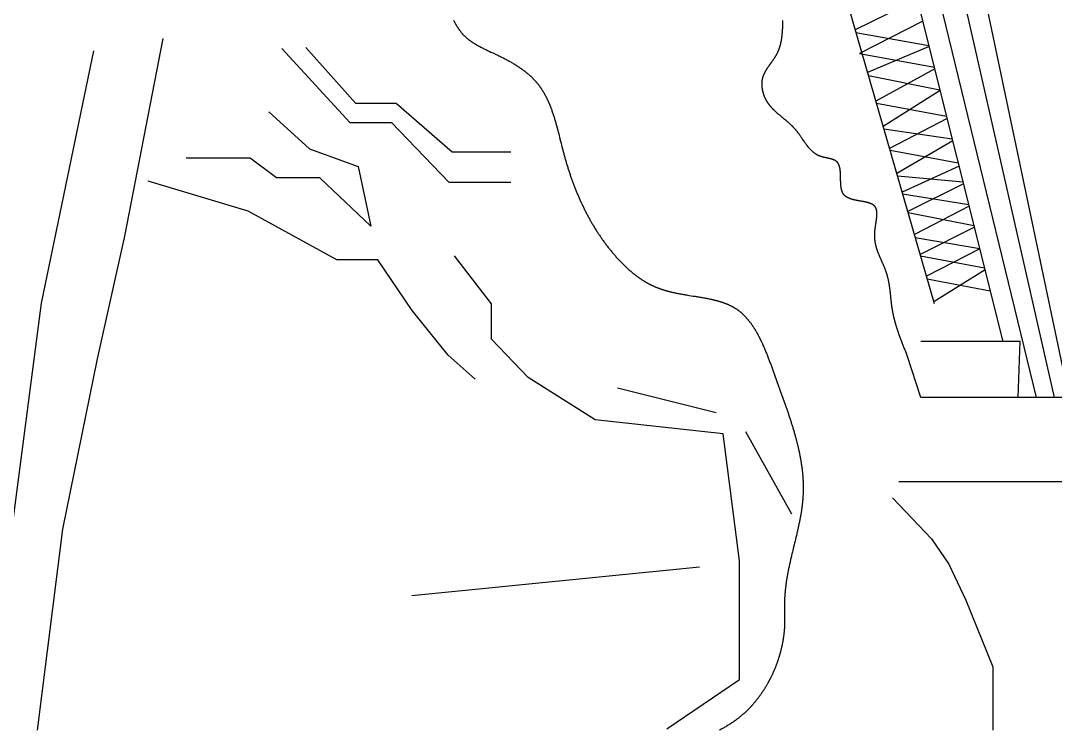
# Model space of a CAD drawing. Header units: millimetres. Extents: x 0 to 100, y 1 to 179.
# Drawn here: x 34.03 to 77.28, y 0.62 to 30.29 of the extents above; entities that cross this region are included whole.
import ezdxf

# ---------------------------------------------------------------- set-up
doc = ezdxf.new("R2010")
doc.units = ezdxf.units.MM
doc.layers.get('0').update_dxf_attribs({"color": 10})

msp = doc.modelspace()

# ---------------------------------------------------------------- linework, layer by layer
for points in [[(38.518, 178.697), (68.318, 59.866), (77.849, 14.54)], [(28.731, 178.478), (65.505, 55.179), (75.09, 16.881)], [(31.34, 178.478), (66.317, 56.275), (76.473, 14.54)], [(36.176, 178.452), (67.268, 58.422), (77.224, 14.54)], [(63.785, 47.664), (72.22, 18.469)], [(71.51, 31.186), (68.913, 29.913)], [(52.127, 30.299), (52.136, 30.282), (52.145, 30.265), (52.154, 30.248), (52.164, 30.231), (52.173, 30.214), (52.182, 30.197), (52.192, 30.18), (52.201, 30.163), (52.211, 30.146), (52.221, 30.13), (52.231, 30.113), (52.24, 30.097), (52.25, 30.08), (52.26, 30.064), (52.27, 30.048), (52.281, 30.032), (52.291, 30.016), (52.301, 30), (52.312, 29.984), (52.322, 29.968), (52.333, 29.952), (52.343, 29.937), (52.354, 29.921), (52.365, 29.906), (52.376, 29.891), (52.387, 29.875), (52.399, 29.86), (52.41, 29.845), (52.422, 29.831), (52.433, 29.816), (52.445, 29.801), (52.457, 29.787), (52.469, 29.772), (52.481, 29.758), (52.493, 29.744), (52.505, 29.73), (52.518, 29.716), (52.531, 29.703), (52.543, 29.689), (52.556, 29.676), (52.569, 29.663), (52.583, 29.65), (52.596, 29.637), (52.609, 29.624), (52.623, 29.611), (52.637, 29.598), (52.651, 29.586), (52.665, 29.574), (52.679, 29.562), (52.693, 29.549), (52.707, 29.538), (52.722, 29.526), (52.737, 29.514), (52.751, 29.502), (52.766, 29.491), (52.781, 29.479), (52.796, 29.468), (52.811, 29.457), (52.827, 29.446), (52.842, 29.435), (52.858, 29.424), (52.873, 29.413), (52.889, 29.403), (52.905, 29.392), (52.921, 29.382), (52.937, 29.371), (52.953, 29.361), (52.969, 29.351), (52.985, 29.341), (53.002, 29.331), (53.018, 29.321), (53.035, 29.311), (53.051, 29.301), (53.068, 29.291), (53.085, 29.281), (53.102, 29.272), (53.119, 29.262), (53.136, 29.253), (53.153, 29.243), (53.17, 29.234), (53.187, 29.225), (53.204, 29.215), (53.222, 29.206), (53.239, 29.197), (53.256, 29.188), (53.274, 29.179), (53.292, 29.17), (53.327, 29.152), (53.362, 29.134), (53.398, 29.117), (53.434, 29.099), (53.47, 29.082), (53.506, 29.065), (53.542, 29.048), (53.578, 29.031), (53.615, 29.013), (53.688, 28.979), (53.761, 28.945), (53.834, 28.911), (53.871, 28.894), (53.907, 28.876), (53.944, 28.859), (53.98, 28.842), (54.016, 28.824), (54.053, 28.806), (54.089, 28.788), (54.125, 28.77), (54.161, 28.752), (54.197, 28.734), (54.233, 28.715), (54.269, 28.697), (54.304, 28.678), (54.34, 28.659), (54.375, 28.64), (54.41, 28.621), (54.445, 28.601), (54.48, 28.582), (54.515, 28.562), (54.549, 28.542), (54.583, 28.522), (54.618, 28.502), (54.635, 28.491), (54.652, 28.481), (54.669, 28.471), (54.685, 28.461), (54.702, 28.45), (54.719, 28.44), (54.736, 28.429), (54.752, 28.419), (54.769, 28.408), (54.785, 28.397), (54.802, 28.387), (54.818, 28.376), (54.835, 28.365), (54.851, 28.354), (54.867, 28.343), (54.884, 28.333), (54.9, 28.322), (54.916, 28.31), (54.932, 28.299), (54.948, 28.288), (54.964, 28.277), (54.979, 28.266), (54.995, 28.254), (55.011, 28.243), (55.026, 28.231), (55.042, 28.22), (55.057, 28.208), (55.073, 28.197), (55.088, 28.185), (55.103, 28.173), (55.119, 28.161), (55.134, 28.15), (55.149, 28.138), (55.164, 28.126), (55.179, 28.114), (55.193, 28.102), (55.208, 28.089), (55.223, 28.077), (55.237, 28.065), (55.252, 28.052), (55.266, 28.04), (55.281, 28.027), (55.295, 28.015), (55.309, 28.002), (55.323, 27.99), (55.337, 27.977), (55.351, 27.964), (55.365, 27.951), (55.379, 27.938), (55.392, 27.925), (55.406, 27.912), (55.419, 27.899), (55.433, 27.885), (55.446, 27.872), (55.459, 27.859), (55.472, 27.845), (55.485, 27.832), (55.498, 27.818), (55.511, 27.804), (55.523, 27.791), (55.536, 27.777), (55.549, 27.763), (55.561, 27.749), (55.573, 27.735), (55.585, 27.721), (55.598, 27.707), (55.61, 27.692), (55.621, 27.678), (55.633, 27.663), (55.645, 27.649), (55.656, 27.634), (55.668, 27.62), (55.679, 27.605), (55.691, 27.59), (55.702, 27.575), (55.713, 27.56), (55.724, 27.545), (55.735, 27.53), (55.745, 27.515), (55.756, 27.5), (55.767, 27.484), (55.777, 27.469), (55.788, 27.454), (55.798, 27.438), (55.808, 27.422), (55.818, 27.407), (55.828, 27.391), (55.838, 27.375), (55.848, 27.359), (55.858, 27.344), (55.868, 27.328), (55.877, 27.311), (55.887, 27.295), (55.896, 27.279), (55.906, 27.263), (55.915, 27.247), (55.924, 27.23), (55.933, 27.214), (55.942, 27.197), (55.951, 27.181), (55.96, 27.164), (55.969, 27.148), (55.978, 27.131), (55.986, 27.114), (55.995, 27.097), (56.003, 27.08), (56.012, 27.064), (56.02, 27.047), (56.028, 27.03), (56.037, 27.012), (56.045, 26.995), (56.053, 26.978), (56.061, 26.961), (56.069, 26.944), (56.077, 26.926), (56.084, 26.909), (56.092, 26.891), (56.1, 26.874), (56.107, 26.856), (56.115, 26.839), (56.122, 26.821), (56.13, 26.803), (56.137, 26.786), (56.144, 26.768), (56.152, 26.75), (56.159, 26.732), (56.166, 26.714), (56.173, 26.696), (56.18, 26.678), (56.187, 26.66), (56.194, 26.642), (56.201, 26.624), (56.207, 26.606), (56.214, 26.588), (56.227, 26.551), (56.24, 26.514), (56.253, 26.477), (56.266, 26.44), (56.278, 26.403), (56.291, 26.366), (56.303, 26.329), (56.315, 26.291), (56.327, 26.254), (56.338, 26.216), (56.35, 26.178), (56.361, 26.14), (56.372, 26.102), (56.384, 26.064), (56.395, 26.025), (56.405, 25.987), (56.416, 25.949), (56.427, 25.91), (56.437, 25.871), (56.448, 25.833), (56.458, 25.794), (56.469, 25.755), (56.479, 25.716), (56.489, 25.677), (56.499, 25.638), (56.519, 25.56), (56.539, 25.482), (56.559, 25.404), (56.598, 25.247), (56.618, 25.168), (56.637, 25.09), (56.657, 25.012), (56.677, 24.933), (56.688, 24.894), (56.698, 24.855), (56.708, 24.816), (56.718, 24.777), (56.729, 24.739), (56.739, 24.7), (56.75, 24.661), (56.76, 24.622), (56.771, 24.584), (56.782, 24.545), (56.793, 24.507), (56.804, 24.468), (56.815, 24.43), (56.826, 24.391), (56.838, 24.353), (56.849, 24.315), (56.861, 24.277), (56.872, 24.239), (56.884, 24.201), (56.896, 24.163), (56.908, 24.125), (56.92, 24.087), (56.932, 24.049), (56.944, 24.011), (56.956, 23.974), (56.969, 23.936), (56.981, 23.899), (56.994, 23.861), (57.006, 23.824), (57.019, 23.786), (57.032, 23.749), (57.045, 23.712), (57.058, 23.675), (57.071, 23.638), (57.085, 23.601), (57.098, 23.564), (57.112, 23.527), (57.125, 23.49), (57.139, 23.453), (57.153, 23.417), (57.167, 23.38), (57.181, 23.344), (57.195, 23.307), (57.209, 23.271), (57.224, 23.234), (57.238, 23.198), (57.253, 23.162), (57.267, 23.126), (57.282, 23.09), (57.297, 23.054), (57.312, 23.018), (57.328, 22.982), (57.343, 22.946), (57.358, 22.91), (57.374, 22.875), (57.389, 22.839), (57.405, 22.804), (57.421, 22.768), (57.437, 22.733), (57.453, 22.698), (57.47, 22.662), (57.486, 22.627), (57.502, 22.592), (57.519, 22.557), (57.536, 22.522), (57.553, 22.487), (57.57, 22.453), (57.587, 22.418), (57.604, 22.383), (57.621, 22.349), (57.639, 22.314), (57.656, 22.28), (57.674, 22.246), (57.692, 22.211), (57.71, 22.177), (57.728, 22.143), (57.746, 22.109), (57.765, 22.075), (57.783, 22.041), (57.802, 22.007), (57.821, 21.974), (57.84, 21.94), (57.859, 21.906), (57.878, 21.873), (57.897, 21.84), (57.917, 21.806), (57.936, 21.773), (57.956, 21.74), (57.976, 21.707), (57.996, 21.674), (58.016, 21.641), (58.036, 21.608), (58.057, 21.575), (58.077, 21.542), (58.098, 21.51), (58.119, 21.477), (58.14, 21.445), (58.161, 21.412), (58.182, 21.38), (58.203, 21.348), (58.225, 21.316), (58.247, 21.284), (58.268, 21.252), (58.29, 21.22), (58.313, 21.188), (58.335, 21.156), (58.357, 21.125), (58.38, 21.093), (58.402, 21.062), (58.425, 21.03), (58.448, 20.999), (58.471, 20.968), (58.495, 20.937), (58.518, 20.906), (58.542, 20.875), (58.566, 20.844), (58.59, 20.813), (58.614, 20.782), (58.638, 20.752), (58.662, 20.721), (58.687, 20.691), (58.711, 20.661), (58.736, 20.63), (58.761, 20.6), (58.786, 20.57), (58.812, 20.54), (58.837, 20.51), (58.863, 20.48), (58.889, 20.451), (58.915, 20.421), (58.941, 20.392), (58.967, 20.363), (58.994, 20.333), (59.02, 20.304), (59.047, 20.276), (59.074, 20.247), (59.101, 20.218), (59.128, 20.19), (59.156, 20.162), (59.183, 20.134), (59.211, 20.106), (59.239, 20.078), (59.267, 20.051), (59.296, 20.024), (59.31, 20.01), (59.324, 19.997), (59.339, 19.983), (59.353, 19.97), (59.367, 19.956), (59.382, 19.943), (59.396, 19.93), (59.411, 19.917), (59.425, 19.903), (59.44, 19.89), (59.455, 19.877), (59.469, 19.864), (59.484, 19.851), (59.499, 19.839), (59.514, 19.826), (59.529, 19.813), (59.544, 19.8), (59.559, 19.788), (59.574, 19.775), (59.589, 19.763), (59.604, 19.75), (59.619, 19.738), (59.634, 19.725), (59.65, 19.713), (59.665, 19.701), (59.68, 19.689), (59.696, 19.677), (59.711, 19.665), (59.727, 19.653), (59.742, 19.641), (59.758, 19.629), (59.774, 19.618), (59.789, 19.606), (59.805, 19.594), (59.821, 19.583), (59.837, 19.572), (59.853, 19.56), (59.868, 19.549), (59.884, 19.538), (59.901, 19.527), (59.917, 19.516), (59.933, 19.505), (59.949, 19.494), (59.965, 19.483), (59.981, 19.472), (59.998, 19.461), (60.014, 19.451), (60.031, 19.44), (60.047, 19.43), (60.064, 19.42), (60.08, 19.409), (60.097, 19.399), (60.113, 19.389), (60.13, 19.379), (60.147, 19.369), (60.164, 19.359), (60.181, 19.35), (60.198, 19.34), (60.215, 19.33), (60.232, 19.321), (60.249, 19.311), (60.266, 19.302), (60.283, 19.293), (60.3, 19.284), (60.317, 19.275), (60.335, 19.266), (60.352, 19.257), (60.37, 19.248), (60.387, 19.239), (60.405, 19.231), (60.422, 19.222), (60.44, 19.214), (60.458, 19.206), (60.475, 19.197), (60.493, 19.189), (60.511, 19.181), (60.529, 19.173), (60.547, 19.166), (60.565, 19.158), (60.583, 19.15), (60.601, 19.143), (60.619, 19.135), (60.637, 19.128), (60.656, 19.121), (60.674, 19.114), (60.692, 19.107), (60.711, 19.1), (60.729, 19.093), (60.748, 19.086), (60.766, 19.08), (60.785, 19.073), (60.804, 19.067), (60.823, 19.06), (60.841, 19.054), (60.86, 19.048), (60.879, 19.042), (60.898, 19.036), (60.917, 19.03), (60.936, 19.024), (60.955, 19.019), (60.974, 19.013), (60.993, 19.008), (61.012, 19.002), (61.031, 18.997), (61.051, 18.991), (61.07, 18.986), (61.089, 18.981), (61.109, 18.976), (61.128, 18.971), (61.147, 18.966), (61.167, 18.961), (61.186, 18.956), (61.206, 18.951), (61.225, 18.947), (61.245, 18.942), (61.264, 18.938), (61.304, 18.929), (61.343, 18.92), (61.382, 18.912), (61.422, 18.903), (61.461, 18.895), (61.501, 18.887), (61.541, 18.88), (61.581, 18.872), (61.62, 18.865), (61.66, 18.857), (61.7, 18.85), (61.74, 18.843), (61.78, 18.836), (61.82, 18.83), (61.86, 18.823), (61.9, 18.816), (61.98, 18.803), (62.06, 18.79), (62.14, 18.778), (62.22, 18.765), (62.26, 18.759), (62.299, 18.752), (62.339, 18.746), (62.379, 18.739), (62.418, 18.733), (62.458, 18.726), (62.497, 18.719), (62.536, 18.712), (62.575, 18.705), (62.614, 18.698), (62.653, 18.691), (62.692, 18.684), (62.73, 18.676), (62.769, 18.669), (62.807, 18.661), (62.845, 18.653), (62.883, 18.645), (62.902, 18.641), (62.921, 18.636), (62.94, 18.632), (62.959, 18.628), (62.978, 18.623), (62.996, 18.619), (63.015, 18.614), (63.034, 18.61), (63.052, 18.605), (63.071, 18.601), (63.089, 18.596), (63.108, 18.591), (63.126, 18.586), (63.144, 18.581), (63.163, 18.576), (63.181, 18.571), (63.199, 18.566), (63.217, 18.561), (63.235, 18.555), (63.253, 18.55), (63.271, 18.545), (63.289, 18.539), (63.307, 18.533), (63.325, 18.528), (63.342, 18.522), (63.36, 18.516), (63.377, 18.51), (63.395, 18.504), (63.412, 18.498), (63.43, 18.492), (63.447, 18.485), (63.464, 18.479), (63.481, 18.472), (63.498, 18.466), (63.515, 18.459), (63.532, 18.452), (63.549, 18.445), (63.566, 18.438), (63.583, 18.431), (63.599, 18.424), (63.616, 18.417), (63.633, 18.409), (63.649, 18.402), (63.665, 18.394), (63.682, 18.387), (63.698, 18.379), (63.714, 18.371), (63.73, 18.363), (63.746, 18.354), (63.762, 18.346), (63.778, 18.338), (63.793, 18.329), (63.809, 18.32), (63.824, 18.312), (63.84, 18.303), (63.855, 18.294), (63.87, 18.285), (63.886, 18.275), (63.901, 18.266), (63.916, 18.256), (63.93, 18.247), (63.945, 18.237), (63.96, 18.227), (63.975, 18.217), (63.989, 18.206), (64.004, 18.196), (64.018, 18.186), (64.032, 18.175), (64.046, 18.164), (64.06, 18.153), (64.074, 18.142), (64.088, 18.131), (64.102, 18.12), (64.116, 18.109), (64.13, 18.097), (64.143, 18.086), (64.157, 18.074), (64.17, 18.062), (64.183, 18.05), (64.197, 18.038), (64.21, 18.026), (64.223, 18.014), (64.236, 18.001), (64.249, 17.989), (64.262, 17.976), (64.274, 17.963), (64.287, 17.951), (64.3, 17.938), (64.312, 17.925), (64.325, 17.911), (64.337, 17.898), (64.349, 17.885), (64.361, 17.871), (64.374, 17.858), (64.386, 17.844), (64.398, 17.83), (64.41, 17.816), (64.421, 17.802), (64.433, 17.788), (64.445, 17.774), (64.456, 17.76), (64.468, 17.745), (64.48, 17.731), (64.491, 17.716), (64.502, 17.701), (64.514, 17.687), (64.525, 17.672), (64.536, 17.657), (64.547, 17.642), (64.558, 17.627), (64.569, 17.611), (64.58, 17.596), (64.591, 17.581), (64.602, 17.565), (64.612, 17.549), (64.623, 17.534), (64.634, 17.518), (64.644, 17.502), (64.655, 17.486), (64.665, 17.47), (64.675, 17.454), (64.686, 17.438), (64.696, 17.422), (64.706, 17.405), (64.716, 17.389), (64.726, 17.372), (64.736, 17.356), (64.746, 17.339), (64.756, 17.323), (64.766, 17.306), (64.776, 17.289), (64.785, 17.272), (64.795, 17.255), (64.805, 17.238), (64.814, 17.221), (64.824, 17.204), (64.833, 17.186), (64.842, 17.169), (64.852, 17.151), (64.861, 17.134), (64.87, 17.116), (64.88, 17.099), (64.889, 17.081), (64.898, 17.063), (64.907, 17.046), (64.916, 17.028), (64.925, 17.01), (64.934, 16.992), (64.943, 16.974), (64.952, 16.956), (64.961, 16.938), (64.969, 16.92), (64.978, 16.901), (64.987, 16.883), (65.004, 16.846), (65.021, 16.809), (65.038, 16.772), (65.055, 16.735), (65.071, 16.697), (65.088, 16.66), (65.104, 16.622), (65.12, 16.584), (65.137, 16.546), (65.153, 16.508), (65.168, 16.469), (65.184, 16.431), (65.2, 16.392), (65.215, 16.353), (65.231, 16.314), (65.246, 16.275), (65.261, 16.236), (65.277, 16.197), (65.292, 16.158), (65.307, 16.118), (65.321, 16.079), (65.336, 16.039), (65.351, 16), (65.366, 15.96), (65.395, 15.881), (65.424, 15.802), (65.453, 15.722), (65.482, 15.643), (65.511, 15.563), (65.539, 15.484), (65.568, 15.405), (65.597, 15.326), (65.625, 15.247), (65.654, 15.169), (65.682, 15.09), (65.711, 15.012), (65.739, 14.934), (65.767, 14.856), (65.796, 14.778), (65.824, 14.701), (65.852, 14.624), (65.879, 14.546), (65.907, 14.469), (65.934, 14.392), (65.961, 14.315), (65.988, 14.239), (66.002, 14.201), (66.015, 14.162), (66.029, 14.124), (66.042, 14.086), (66.055, 14.048), (66.068, 14.01), (66.081, 13.972), (66.094, 13.934), (66.107, 13.895), (66.12, 13.857), (66.132, 13.82), (66.145, 13.782), (66.158, 13.744), (66.17, 13.706), (66.183, 13.668), (66.195, 13.63), (66.207, 13.592), (66.219, 13.554), (66.231, 13.517), (66.243, 13.479), (66.255, 13.441), (66.267, 13.404), (66.279, 13.366), (66.29, 13.328), (66.302, 13.291), (66.313, 13.253), (66.324, 13.215), (66.335, 13.178), (66.346, 13.14), (66.357, 13.103), (66.368, 13.065), (66.379, 13.028), (66.389, 12.99), (66.4, 12.953), (66.41, 12.916), (66.42, 12.878), (66.431, 12.841), (66.441, 12.803), (66.45, 12.766), (66.46, 12.729), (66.47, 12.691), (66.479, 12.654), (66.488, 12.617), (66.498, 12.579), (66.507, 12.542), (66.516, 12.505), (66.524, 12.467), (66.533, 12.43), (66.541, 12.393), (66.55, 12.356), (66.558, 12.318), (66.566, 12.281), (66.574, 12.244), (66.581, 12.207), (66.589, 12.17), (66.596, 12.132), (66.604, 12.095), (66.611, 12.058), (66.618, 12.021), (66.624, 11.984), (66.631, 11.947), (66.637, 11.909), (66.643, 11.872), (66.649, 11.835), (66.655, 11.798), (66.661, 11.761), (66.667, 11.724), (66.672, 11.687), (66.677, 11.649), (66.682, 11.612), (66.687, 11.575), (66.691, 11.538), (66.696, 11.501), (66.7, 11.464), (66.704, 11.426), (66.708, 11.389), (66.711, 11.352), (66.715, 11.315), (66.718, 11.278), (66.721, 11.241), (66.724, 11.203), (66.726, 11.166), (66.729, 11.129), (66.731, 11.092), (66.733, 11.055), (66.734, 11.017), (66.736, 10.98), (66.737, 10.943), (66.738, 10.906), (66.739, 10.868), (66.74, 10.831), (66.74, 10.794), (66.74, 10.757), (66.74, 10.719), (66.74, 10.682), (66.739, 10.645), (66.739, 10.607), (66.738, 10.57), (66.736, 10.533), (66.735, 10.495), (66.733, 10.458), (66.731, 10.42), (66.729, 10.383), (66.726, 10.346), (66.724, 10.308), (66.721, 10.271), (66.717, 10.233), (66.714, 10.196), (66.71, 10.158), (66.706, 10.12), (66.702, 10.083), (66.698, 10.045), (66.693, 10.008), (66.689, 9.97), (66.684, 9.932), (66.678, 9.895), (66.673, 9.857), (66.667, 9.82), (66.662, 9.782), (66.656, 9.744), (66.65, 9.706), (66.643, 9.669), (66.637, 9.631), (66.63, 9.593), (66.624, 9.555), (66.617, 9.518), (66.61, 9.48), (66.602, 9.442), (66.595, 9.404), (66.587, 9.366), (66.58, 9.328), (66.572, 9.29), (66.564, 9.253), (66.556, 9.215), (66.548, 9.177), (66.54, 9.139), (66.532, 9.101), (66.523, 9.063), (66.515, 9.025), (66.506, 8.987), (66.498, 8.949), (66.489, 8.911), (66.48, 8.873), (66.471, 8.835), (66.453, 8.759), (66.435, 8.683), (66.417, 8.606), (66.399, 8.53), (66.38, 8.454), (66.361, 8.378), (66.324, 8.225), (66.306, 8.148), (66.287, 8.072), (66.269, 7.995), (66.251, 7.919), (66.233, 7.842), (66.215, 7.765), (66.206, 7.727), (66.197, 7.689), (66.189, 7.65), (66.18, 7.612), (66.172, 7.574), (66.164, 7.535), (66.155, 7.497), (66.147, 7.459), (66.139, 7.42), (66.131, 7.382), (66.123, 7.343), (66.116, 7.305), (66.108, 7.267), (66.101, 7.228), (66.093, 7.19), (66.086, 7.151), (66.079, 7.113), (66.072, 7.074), (66.066, 7.036), (66.059, 6.997), (66.053, 6.959), (66.046, 6.92), (66.04, 6.882), (66.034, 6.844), (66.029, 6.805), (66.023, 6.767), (66.018, 6.728), (66.013, 6.689), (66.008, 6.651), (66.003, 6.612), (65.999, 6.574), (65.994, 6.535), (65.99, 6.497), (65.987, 6.458), (65.983, 6.42), (65.98, 6.381), (65.976, 6.343), (65.974, 6.304), (65.971, 6.266), (65.969, 6.227), (65.966, 6.188), (65.965, 6.169), (65.965, 6.15), (65.964, 6.131), (65.963, 6.111), (65.962, 6.092), (65.962, 6.073), (65.961, 6.053), (65.961, 6.034), (65.96, 5.996), (65.959, 5.957), (65.959, 5.918), (65.959, 5.88), (65.959, 5.841), (65.959, 5.803), (65.959, 5.764), (65.96, 5.725), (65.96, 5.687), (65.962, 5.609), (65.963, 5.532), (65.964, 5.455), (65.965, 5.416), (65.965, 5.377), (65.965, 5.338), (65.965, 5.299), (65.965, 5.26), (65.965, 5.221), (65.965, 5.183), (65.964, 5.144), (65.964, 5.124), (65.963, 5.105), (65.963, 5.085), (65.962, 5.066), (65.962, 5.046), (65.961, 5.026), (65.96, 5.007), (65.959, 4.987), (65.958, 4.968), (65.957, 4.948), (65.956, 4.929), (65.955, 4.909), (65.953, 4.889), (65.952, 4.87), (65.95, 4.85), (65.949, 4.831), (65.947, 4.811), (65.945, 4.791), (65.944, 4.772), (65.942, 4.752), (65.94, 4.732), (65.938, 4.713), (65.936, 4.693), (65.934, 4.674), (65.931, 4.654), (65.929, 4.634), (65.927, 4.615), (65.924, 4.595), (65.922, 4.575), (65.919, 4.556), (65.916, 4.536), (65.914, 4.516), (65.911, 4.497), (65.908, 4.477), (65.905, 4.457), (65.902, 4.438), (65.899, 4.418), (65.895, 4.399), (65.892, 4.379), (65.889, 4.359), (65.885, 4.34), (65.882, 4.32), (65.878, 4.3), (65.874, 4.281), (65.871, 4.261), (65.867, 4.242), (65.863, 4.222), (65.859, 4.202), (65.855, 4.183), (65.851, 4.163), (65.847, 4.144), (65.842, 4.124), (65.838, 4.105), (65.834, 4.085), (65.829, 4.066), (65.825, 4.046), (65.82, 4.027), (65.815, 4.007), (65.811, 3.988), (65.806, 3.968), (65.801, 3.949), (65.796, 3.929), (65.791, 3.91), (65.786, 3.89), (65.78, 3.871), (65.775, 3.851), (65.77, 3.832), (65.764, 3.813), (65.759, 3.793), (65.753, 3.774), (65.748, 3.755), (65.742, 3.735), (65.736, 3.716), (65.73, 3.697), (65.725, 3.678), (65.719, 3.658), (65.713, 3.639), (65.706, 3.62), (65.7, 3.601), (65.694, 3.582), (65.688, 3.562), (65.681, 3.543), (65.675, 3.524), (65.668, 3.505), (65.662, 3.486), (65.655, 3.467), (65.648, 3.448), (65.642, 3.429), (65.635, 3.41), (65.628, 3.391), (65.621, 3.372), (65.614, 3.353), (65.606, 3.334), (65.599, 3.315), (65.592, 3.297), (65.585, 3.278), (65.577, 3.259), (65.57, 3.24), (65.562, 3.222), (65.555, 3.203), (65.547, 3.184), (65.539, 3.166), (65.531, 3.147), (65.523, 3.128), (65.516, 3.11), (65.508, 3.091), (65.499, 3.073), (65.491, 3.054), (65.483, 3.036), (65.475, 3.017), (65.466, 2.999), (65.458, 2.981), (65.45, 2.962), (65.441, 2.944), (65.432, 2.926), (65.424, 2.908), (65.415, 2.889), (65.406, 2.871), (65.397, 2.853), (65.389, 2.835), (65.38, 2.817), (65.37, 2.799), (65.361, 2.781), (65.352, 2.763), (65.343, 2.745), (65.334, 2.727), (65.324, 2.709), (65.315, 2.692), (65.305, 2.674), (65.296, 2.656), (65.286, 2.638), (65.277, 2.621), (65.267, 2.603), (65.257, 2.586), (65.247, 2.568), (65.237, 2.551), (65.227, 2.533), (65.217, 2.516), (65.207, 2.498), (65.197, 2.481), (65.187, 2.464), (65.176, 2.447), (65.166, 2.429), (65.155, 2.412), (65.145, 2.395), (65.134, 2.378), (65.124, 2.361), (65.113, 2.344), (65.102, 2.327), (65.092, 2.31), (65.081, 2.293), (65.07, 2.277), (65.059, 2.26), (65.048, 2.243), (65.037, 2.226), (65.026, 2.21), (65.014, 2.193), (65.003, 2.177), (64.992, 2.16), (64.981, 2.144), (64.969, 2.128), (64.958, 2.111), (64.946, 2.095), (64.934, 2.079), (64.923, 2.063), (64.911, 2.047), (64.899, 2.031), (64.887, 2.015), (64.875, 1.999), (64.863, 1.983), (64.851, 1.967), (64.839, 1.951), (64.827, 1.935), (64.815, 1.92), (64.803, 1.904), (64.79, 1.889), (64.778, 1.873), (64.766, 1.858), (64.753, 1.842), (64.741, 1.827), (64.728, 1.812), (64.715, 1.797), (64.703, 1.781), (64.69, 1.766), (64.677, 1.751), (64.664, 1.736), (64.651, 1.721), (64.638, 1.706), (64.625, 1.692), (64.612, 1.677), (64.599, 1.662), (64.586, 1.648), (64.573, 1.633), (64.559, 1.619), (64.546, 1.604), (64.532, 1.59), (64.519, 1.576), (64.505, 1.561), (64.492, 1.547), (64.478, 1.533), (64.465, 1.519), (64.451, 1.505), (64.437, 1.491), (64.423, 1.477), (64.409, 1.464), (64.395, 1.45), (64.381, 1.436), (64.367, 1.423), (64.353, 1.409), (64.339, 1.396), (64.325, 1.382), (64.31, 1.369), (64.296, 1.356), (64.282, 1.343), (64.267, 1.33), (64.253, 1.317), (64.238, 1.304), (64.224, 1.291), (64.209, 1.278), (64.194, 1.265), (64.18, 1.253), (64.165, 1.24), (64.15, 1.228), (64.135, 1.215), (64.12, 1.203), (64.105, 1.191), (64.09, 1.178), (64.075, 1.166), (64.06, 1.154), (64.045, 1.142), (64.029, 1.13), (64.014, 1.118), (63.999, 1.107), (63.983, 1.095), (63.968, 1.083), (63.953, 1.072), (63.937, 1.06), (63.921, 1.049), (63.906, 1.037), (63.89, 1.026), (63.874, 1.015), (63.859, 1.004), (63.843, 0.993), (63.827, 0.982), (63.811, 0.971), (63.795, 0.96), (63.779, 0.949), (63.763, 0.938), (63.747, 0.927), (63.731, 0.917), (63.715, 0.906), (63.699, 0.895), (63.683, 0.885), (63.667, 0.874), (63.65, 0.864), (63.634, 0.854), (63.601, 0.833), (63.568, 0.813), (63.535, 0.793), (63.502, 0.773), (63.469, 0.753), (63.436, 0.734), (63.402, 0.715), (63.368, 0.696), (63.334, 0.677), (63.301, 0.658), (63.266, 0.639), (63.232, 0.621)], [(71.089, 16.293), (71.058, 16.369), (71.028, 16.444), (71.012, 16.482), (70.997, 16.52), (70.982, 16.558), (70.966, 16.596), (70.951, 16.634), (70.936, 16.671), (70.921, 16.709), (70.906, 16.747), (70.891, 16.785), (70.877, 16.823), (70.862, 16.861), (70.847, 16.899), (70.833, 16.937), (70.819, 16.975), (70.804, 17.014), (70.797, 17.033), (70.79, 17.052), (70.783, 17.071), (70.776, 17.09), (70.769, 17.109), (70.763, 17.128), (70.756, 17.147), (70.749, 17.167), (70.742, 17.186), (70.735, 17.205), (70.729, 17.224), (70.722, 17.243), (70.716, 17.262), (70.709, 17.282), (70.703, 17.301), (70.696, 17.32), (70.69, 17.339), (70.683, 17.359), (70.677, 17.378), (70.671, 17.397), (70.665, 17.417), (70.659, 17.436), (70.652, 17.455), (70.646, 17.475), (70.64, 17.494), (70.635, 17.514), (70.629, 17.533), (70.623, 17.552), (70.617, 17.572), (70.611, 17.591), (70.606, 17.611), (70.6, 17.63), (70.595, 17.65), (70.589, 17.669), (70.584, 17.689), (70.579, 17.708), (70.573, 17.728), (70.568, 17.748), (70.563, 17.767), (70.558, 17.787), (70.553, 17.807), (70.548, 17.826), (70.543, 17.846), (70.539, 17.866), (70.534, 17.885), (70.529, 17.905), (70.525, 17.925), (70.52, 17.945), (70.516, 17.965), (70.512, 17.984), (70.507, 18.004), (70.503, 18.024), (70.499, 18.044), (70.495, 18.064), (70.491, 18.084), (70.487, 18.104), (70.484, 18.124), (70.48, 18.144), (70.477, 18.164), (70.473, 18.184), (70.47, 18.204), (70.466, 18.224), (70.463, 18.245), (70.46, 18.265), (70.457, 18.285), (70.454, 18.305), (70.451, 18.325), (70.448, 18.346), (70.445, 18.366), (70.443, 18.386), (70.44, 18.407), (70.437, 18.427), (70.435, 18.447), (70.432, 18.467), (70.43, 18.488), (70.427, 18.508), (70.425, 18.529), (70.423, 18.549), (70.418, 18.59), (70.413, 18.63), (70.409, 18.671), (70.405, 18.712), (70.396, 18.794), (70.391, 18.834), (70.387, 18.875), (70.382, 18.916), (70.378, 18.956), (70.375, 18.977), (70.373, 18.997), (70.371, 19.017), (70.368, 19.037), (70.366, 19.058), (70.363, 19.078), (70.36, 19.098), (70.358, 19.118), (70.355, 19.138), (70.352, 19.159), (70.349, 19.179), (70.346, 19.199), (70.343, 19.219), (70.34, 19.239), (70.337, 19.259), (70.334, 19.279), (70.33, 19.299), (70.327, 19.318), (70.323, 19.338), (70.32, 19.358), (70.316, 19.378), (70.312, 19.398), (70.308, 19.417), (70.304, 19.437), (70.3, 19.457), (70.296, 19.476), (70.291, 19.496), (70.287, 19.515), (70.282, 19.535), (70.278, 19.554), (70.275, 19.564), (70.273, 19.574), (70.27, 19.583), (70.268, 19.593), (70.265, 19.603), (70.263, 19.612), (70.26, 19.622), (70.257, 19.631), (70.255, 19.641), (70.252, 19.651), (70.249, 19.66), (70.246, 19.67), (70.243, 19.679), (70.241, 19.689), (70.238, 19.698), (70.235, 19.708), (70.232, 19.717), (70.229, 19.727), (70.225, 19.736), (70.222, 19.746), (70.219, 19.755), (70.216, 19.765), (70.213, 19.774), (70.21, 19.784), (70.203, 19.802), (70.196, 19.821), (70.189, 19.84), (70.182, 19.858), (70.175, 19.877), (70.168, 19.896), (70.161, 19.914), (70.154, 19.933), (70.146, 19.951), (70.139, 19.97), (70.131, 19.988), (70.123, 20.007), (70.115, 20.025), (70.108, 20.044), (70.1, 20.062), (70.092, 20.08), (70.084, 20.099), (70.076, 20.117), (70.06, 20.154), (70.043, 20.191), (70.011, 20.264), (69.995, 20.301), (69.978, 20.338), (69.97, 20.356), (69.962, 20.375), (69.954, 20.393), (69.947, 20.412), (69.939, 20.43), (69.931, 20.449), (69.923, 20.468), (69.915, 20.486), (69.908, 20.505), (69.9, 20.524), (69.893, 20.543), (69.886, 20.562), (69.878, 20.581), (69.871, 20.599), (69.864, 20.618), (69.857, 20.638), (69.85, 20.657), (69.844, 20.676), (69.84, 20.685), (69.837, 20.695), (69.834, 20.705), (69.831, 20.714), (69.828, 20.724), (69.824, 20.734), (69.821, 20.743), (69.818, 20.753), (69.815, 20.763), (69.812, 20.773), (69.809, 20.782), (69.807, 20.792), (69.804, 20.802), (69.801, 20.812), (69.798, 20.822), (69.795, 20.832), (69.793, 20.842), (69.79, 20.851), (69.787, 20.861), (69.785, 20.871), (69.782, 20.881), (69.78, 20.891), (69.777, 20.901), (69.775, 20.911), (69.773, 20.921), (69.77, 20.932), (69.768, 20.942), (69.766, 20.952), (69.764, 20.962), (69.762, 20.972), (69.76, 20.982), (69.758, 20.992), (69.756, 21.003), (69.754, 21.013), (69.752, 21.023), (69.751, 21.034), (69.749, 21.044), (69.747, 21.054), (69.746, 21.065), (69.744, 21.075), (69.743, 21.086), (69.741, 21.096), (69.74, 21.107), (69.739, 21.117), (69.737, 21.128), (69.736, 21.138), (69.735, 21.149), (69.734, 21.159), (69.733, 21.17), (69.732, 21.181), (69.731, 21.191), (69.731, 21.202), (69.73, 21.213), (69.729, 21.224), (69.729, 21.235), (69.728, 21.246), (69.728, 21.256), (69.728, 21.267), (69.727, 21.278), (69.727, 21.289), (69.727, 21.3), (69.727, 21.311), (69.727, 21.322), (69.727, 21.334), (69.727, 21.345), (69.727, 21.356), (69.728, 21.367), (69.728, 21.378), (69.729, 21.39), (69.729, 21.401), (69.73, 21.412), (69.73, 21.424), (69.731, 21.435), (69.732, 21.447), (69.733, 21.458), (69.734, 21.469), (69.735, 21.481), (69.736, 21.492), (69.737, 21.504), (69.738, 21.516), (69.74, 21.527), (69.741, 21.539), (69.742, 21.55), (69.743, 21.562), (69.745, 21.574), (69.746, 21.585), (69.748, 21.597), (69.749, 21.609), (69.752, 21.632), (69.756, 21.655), (69.759, 21.679), (69.763, 21.702), (69.766, 21.725), (69.77, 21.748), (69.773, 21.772), (69.777, 21.795), (69.78, 21.818), (69.784, 21.841), (69.787, 21.864), (69.79, 21.887), (69.792, 21.898), (69.794, 21.909), (69.795, 21.921), (69.797, 21.932), (69.799, 21.943), (69.8, 21.954), (69.802, 21.966), (69.803, 21.977), (69.804, 21.988), (69.806, 21.999), (69.807, 22.01), (69.808, 22.021), (69.81, 22.032), (69.811, 22.043), (69.812, 22.053), (69.813, 22.064), (69.814, 22.075), (69.815, 22.086), (69.816, 22.096), (69.817, 22.107), (69.817, 22.117), (69.818, 22.128), (69.819, 22.138), (69.819, 22.148), (69.82, 22.159), (69.82, 22.169), (69.821, 22.179), (69.821, 22.189), (69.821, 22.199), (69.821, 22.209), (69.821, 22.219), (69.821, 22.229), (69.821, 22.238), (69.82, 22.248), (69.82, 22.258), (69.819, 22.267), (69.819, 22.277), (69.818, 22.286), (69.817, 22.295), (69.816, 22.304), (69.816, 22.309), (69.815, 22.313), (69.815, 22.318), (69.814, 22.322), (69.814, 22.327), (69.813, 22.331), (69.812, 22.336), (69.812, 22.34), (69.811, 22.345), (69.81, 22.349), (69.809, 22.353), (69.808, 22.358), (69.808, 22.362), (69.807, 22.366), (69.806, 22.37), (69.805, 22.375), (69.804, 22.379), (69.803, 22.383), (69.802, 22.387), (69.801, 22.391), (69.8, 22.395), (69.798, 22.399), (69.797, 22.403), (69.796, 22.407), (69.795, 22.411), (69.793, 22.415), (69.792, 22.419), (69.791, 22.423), (69.789, 22.427), (69.788, 22.431), (69.786, 22.435), (69.785, 22.439), (69.783, 22.442), (69.782, 22.446), (69.78, 22.45), (69.779, 22.454), (69.777, 22.457), (69.775, 22.461), (69.773, 22.465), (69.772, 22.468), (69.77, 22.472), (69.768, 22.475), (69.766, 22.479), (69.764, 22.482), (69.762, 22.486), (69.76, 22.489), (69.758, 22.493), (69.756, 22.496), (69.753, 22.499), (69.751, 22.503), (69.749, 22.506), (69.747, 22.509), (69.744, 22.512), (69.742, 22.516), (69.74, 22.519), (69.737, 22.522), (69.735, 22.525), (69.732, 22.528), (69.729, 22.531), (69.727, 22.534), (69.724, 22.537), (69.721, 22.54), (69.719, 22.543), (69.716, 22.546), (69.713, 22.549), (69.71, 22.551), (69.707, 22.554), (69.704, 22.557), (69.701, 22.56), (69.698, 22.562), (69.695, 22.565), (69.692, 22.568), (69.688, 22.57), (69.685, 22.573), (69.682, 22.575), (69.679, 22.578), (69.675, 22.58), (69.672, 22.583), (69.668, 22.585), (69.665, 22.588), (69.661, 22.59), (69.658, 22.592), (69.654, 22.595), (69.651, 22.597), (69.647, 22.599), (69.643, 22.602), (69.64, 22.604), (69.636, 22.606), (69.632, 22.608), (69.628, 22.61), (69.624, 22.613), (69.62, 22.615), (69.616, 22.617), (69.612, 22.619), (69.608, 22.621), (69.604, 22.623), (69.6, 22.625), (69.596, 22.627), (69.592, 22.629), (69.588, 22.631), (69.584, 22.633), (69.579, 22.635), (69.575, 22.637), (69.571, 22.638), (69.567, 22.64), (69.562, 22.642), (69.558, 22.644), (69.553, 22.646), (69.544, 22.649), (69.535, 22.652), (69.526, 22.656), (69.517, 22.659), (69.508, 22.662), (69.498, 22.665), (69.489, 22.668), (69.479, 22.671), (69.469, 22.674), (69.459, 22.677), (69.449, 22.68), (69.439, 22.683), (69.429, 22.686), (69.419, 22.688), (69.409, 22.691), (69.399, 22.693), (69.388, 22.696), (69.378, 22.698), (69.367, 22.701), (69.356, 22.703), (69.346, 22.706), (69.335, 22.708), (69.324, 22.71), (69.313, 22.712), (69.302, 22.715), (69.291, 22.717), (69.28, 22.719), (69.269, 22.721), (69.258, 22.723), (69.247, 22.725), (69.236, 22.727), (69.225, 22.729), (69.202, 22.734), (69.179, 22.738), (69.157, 22.742), (69.134, 22.746), (69.111, 22.75), (69.088, 22.754), (69.065, 22.758), (69.042, 22.762), (69.019, 22.766), (68.996, 22.77), (68.974, 22.775), (68.962, 22.777), (68.951, 22.779), (68.94, 22.782), (68.928, 22.784), (68.917, 22.786), (68.906, 22.789), (68.895, 22.791), (68.884, 22.794), (68.873, 22.796), (68.862, 22.799), (68.851, 22.801), (68.84, 22.804), (68.829, 22.807), (68.818, 22.81), (68.807, 22.813), (68.797, 22.815), (68.786, 22.818), (68.776, 22.822), (68.765, 22.825), (68.755, 22.828), (68.744, 22.831), (68.734, 22.834), (68.724, 22.838), (68.714, 22.841), (68.704, 22.845), (68.694, 22.848), (68.684, 22.852), (68.674, 22.856), (68.665, 22.86), (68.655, 22.864), (68.646, 22.868), (68.641, 22.87), (68.636, 22.872), (68.632, 22.874), (68.627, 22.876), (68.622, 22.878), (68.618, 22.881), (68.613, 22.883), (68.609, 22.885), (68.604, 22.887), (68.6, 22.889), (68.596, 22.892), (68.591, 22.894), (68.587, 22.896), (68.583, 22.899), (68.578, 22.901), (68.574, 22.904), (68.57, 22.906), (68.566, 22.909), (68.561, 22.911), (68.557, 22.914), (68.553, 22.916), (68.549, 22.919), (68.545, 22.922), (68.541, 22.924), (68.537, 22.927), (68.533, 22.93), (68.529, 22.932), (68.525, 22.935), (68.522, 22.938), (68.518, 22.941), (68.514, 22.944), (68.51, 22.946), (68.507, 22.949), (68.503, 22.952), (68.499, 22.955), (68.496, 22.958), (68.492, 22.961), (68.489, 22.964), (68.485, 22.968), (68.482, 22.971), (68.478, 22.974), (68.475, 22.977), (68.472, 22.98), (68.469, 22.984), (68.465, 22.987), (68.462, 22.99), (68.459, 22.994), (68.456, 22.997), (68.453, 23.001), (68.45, 23.004), (68.447, 23.008), (68.444, 23.011), (68.441, 23.015), (68.438, 23.018), (68.435, 23.022), (68.433, 23.026), (68.43, 23.029), (68.427, 23.033), (68.424, 23.037), (68.422, 23.041), (68.419, 23.045), (68.417, 23.049), (68.414, 23.052), (68.412, 23.056), (68.409, 23.06), (68.407, 23.064), (68.405, 23.068), (68.402, 23.073), (68.4, 23.077), (68.398, 23.081), (68.396, 23.085), (68.393, 23.089), (68.391, 23.093), (68.389, 23.098), (68.387, 23.102), (68.385, 23.106), (68.383, 23.111), (68.381, 23.115), (68.379, 23.119), (68.377, 23.124), (68.375, 23.128), (68.374, 23.133), (68.372, 23.137), (68.37, 23.142), (68.368, 23.146), (68.367, 23.151), (68.365, 23.156), (68.363, 23.16), (68.362, 23.165), (68.36, 23.17), (68.359, 23.174), (68.357, 23.179), (68.356, 23.184), (68.354, 23.189), (68.353, 23.193), (68.351, 23.198), (68.35, 23.203), (68.349, 23.208), (68.347, 23.213), (68.346, 23.218), (68.343, 23.228), (68.341, 23.238), (68.339, 23.248), (68.337, 23.258), (68.334, 23.268), (68.332, 23.278), (68.33, 23.289), (68.329, 23.299), (68.327, 23.31), (68.325, 23.321), (68.324, 23.331), (68.322, 23.342), (68.321, 23.353), (68.319, 23.364), (68.318, 23.375), (68.317, 23.385), (68.316, 23.397), (68.315, 23.408), (68.314, 23.419), (68.313, 23.43), (68.312, 23.441), (68.311, 23.452), (68.31, 23.464), (68.31, 23.475), (68.309, 23.486), (68.308, 23.498), (68.308, 23.509), (68.307, 23.521), (68.307, 23.532), (68.306, 23.544), (68.306, 23.555), (68.306, 23.567), (68.305, 23.579), (68.305, 23.602), (68.304, 23.625), (68.303, 23.648), (68.303, 23.695), (68.302, 23.742), (68.301, 23.765), (68.301, 23.788), (68.3, 23.811), (68.3, 23.823), (68.3, 23.834), (68.299, 23.846), (68.299, 23.857), (68.298, 23.869), (68.298, 23.88), (68.297, 23.891), (68.297, 23.903), (68.296, 23.914), (68.296, 23.925), (68.295, 23.936), (68.294, 23.947), (68.294, 23.958), (68.293, 23.969), (68.292, 23.98), (68.291, 23.991), (68.29, 24.002), (68.289, 24.013), (68.288, 24.023), (68.287, 24.034), (68.285, 24.045), (68.284, 24.055), (68.283, 24.066), (68.281, 24.076), (68.28, 24.086), (68.278, 24.096), (68.276, 24.106), (68.274, 24.116), (68.272, 24.126), (68.27, 24.136), (68.268, 24.146), (68.266, 24.156), (68.264, 24.165), (68.263, 24.17), (68.261, 24.175), (68.26, 24.179), (68.259, 24.184), (68.258, 24.189), (68.256, 24.193), (68.255, 24.198), (68.254, 24.203), (68.252, 24.207), (68.251, 24.212), (68.249, 24.216), (68.248, 24.221), (68.246, 24.225), (68.245, 24.23), (68.243, 24.234), (68.241, 24.238), (68.24, 24.243), (68.238, 24.247), (68.236, 24.251), (68.235, 24.255), (68.233, 24.26), (68.231, 24.264), (68.229, 24.268), (68.227, 24.272), (68.226, 24.276), (68.224, 24.28), (68.222, 24.284), (68.22, 24.288), (68.218, 24.292), (68.216, 24.296), (68.213, 24.3), (68.211, 24.304), (68.209, 24.308), (68.207, 24.312), (68.205, 24.315), (68.202, 24.319), (68.2, 24.323), (68.198, 24.327), (68.195, 24.33), (68.193, 24.334), (68.191, 24.337), (68.188, 24.341), (68.185, 24.344), (68.183, 24.348), (68.18, 24.351), (68.178, 24.355), (68.175, 24.358), (68.172, 24.361), (68.169, 24.365), (68.167, 24.368), (68.164, 24.371), (68.161, 24.374), (68.158, 24.378), (68.155, 24.381), (68.152, 24.384), (68.149, 24.387), (68.146, 24.39), (68.143, 24.393), (68.139, 24.396), (68.136, 24.398), (68.133, 24.401), (68.13, 24.404), (68.126, 24.407), (68.123, 24.409), (68.119, 24.412), (68.116, 24.415), (68.112, 24.417), (68.109, 24.42), (68.105, 24.422), (68.101, 24.425), (68.098, 24.427), (68.094, 24.43), (68.09, 24.432), (68.086, 24.435), (68.083, 24.437), (68.079, 24.439), (68.075, 24.441), (68.071, 24.444), (68.067, 24.446), (68.063, 24.448), (68.059, 24.45), (68.055, 24.452), (68.051, 24.454), (68.046, 24.456), (68.042, 24.458), (68.038, 24.46), (68.034, 24.462), (68.03, 24.464), (68.025, 24.466), (68.021, 24.468), (68.016, 24.47), (68.012, 24.472), (68.008, 24.474), (68.003, 24.475), (67.999, 24.477), (67.994, 24.479), (67.99, 24.481), (67.985, 24.482), (67.976, 24.486), (67.967, 24.489), (67.957, 24.492), (67.948, 24.495), (67.938, 24.498), (67.928, 24.501), (67.919, 24.504), (67.909, 24.507), (67.899, 24.509), (67.889, 24.512), (67.879, 24.515), (67.869, 24.517), (67.858, 24.52), (67.848, 24.522), (67.838, 24.525), (67.827, 24.527), (67.817, 24.529), (67.807, 24.532), (67.796, 24.534), (67.786, 24.536), (67.764, 24.541), (67.743, 24.546), (67.722, 24.55), (67.7, 24.555), (67.679, 24.559), (67.658, 24.564), (67.636, 24.569), (67.625, 24.571), (67.615, 24.574), (67.604, 24.576), (67.594, 24.579), (67.583, 24.582), (67.572, 24.584), (67.562, 24.587), (67.551, 24.59), (67.541, 24.593), (67.531, 24.596), (67.52, 24.599), (67.51, 24.602), (67.5, 24.605), (67.49, 24.608), (67.48, 24.611), (67.47, 24.615), (67.46, 24.618), (67.45, 24.622), (67.44, 24.625), (67.43, 24.629), (67.421, 24.633), (67.411, 24.637), (67.402, 24.641), (67.392, 24.645), (67.383, 24.65), (67.374, 24.654), (67.365, 24.658), (67.355, 24.663), (67.346, 24.667), (67.337, 24.672), (67.329, 24.677), (67.32, 24.682), (67.311, 24.687), (67.302, 24.692), (67.294, 24.697), (67.285, 24.702), (67.276, 24.707), (67.268, 24.713), (67.26, 24.718), (67.251, 24.724), (67.243, 24.729), (67.235, 24.735), (67.227, 24.741), (67.218, 24.746), (67.21, 24.752), (67.202, 24.758), (67.195, 24.764), (67.187, 24.77), (67.179, 24.777), (67.171, 24.783), (67.163, 24.789), (67.156, 24.795), (67.148, 24.802), (67.14, 24.808), (67.133, 24.815), (67.126, 24.822), (67.118, 24.828), (67.111, 24.835), (67.103, 24.842), (67.096, 24.849), (67.089, 24.856), (67.082, 24.863), (67.075, 24.87), (67.067, 24.877), (67.06, 24.884), (67.053, 24.891), (67.046, 24.898), (67.04, 24.906), (67.033, 24.913), (67.026, 24.92), (67.019, 24.928), (67.012, 24.935), (67.005, 24.943), (66.999, 24.95), (66.992, 24.958), (66.985, 24.966), (66.979, 24.974), (66.972, 24.981), (66.966, 24.989), (66.959, 24.997), (66.953, 25.005), (66.946, 25.013), (66.94, 25.021), (66.933, 25.029), (66.927, 25.037), (66.921, 25.045), (66.914, 25.053), (66.908, 25.061), (66.902, 25.069), (66.895, 25.078), (66.889, 25.086), (66.883, 25.094), (66.871, 25.111), (66.858, 25.127), (66.846, 25.144), (66.834, 25.161), (66.822, 25.178), (66.81, 25.195), (66.798, 25.212), (66.786, 25.23), (66.774, 25.247), (66.762, 25.264), (66.75, 25.282), (66.726, 25.317), (66.703, 25.351), (66.679, 25.386), (66.655, 25.421), (66.643, 25.439), (66.631, 25.456), (66.619, 25.473), (66.607, 25.491), (66.595, 25.508), (66.583, 25.525), (66.57, 25.542), (66.558, 25.559), (66.545, 25.576), (66.533, 25.593), (66.527, 25.602), (66.52, 25.61), (66.514, 25.618), (66.508, 25.627), (66.501, 25.635), (66.495, 25.643), (66.488, 25.651), (66.482, 25.66), (66.475, 25.668), (66.469, 25.676), (66.462, 25.684), (66.455, 25.692), (66.449, 25.7), (66.442, 25.708), (66.435, 25.716), (66.429, 25.724), (66.422, 25.732), (66.415, 25.74), (66.408, 25.748), (66.401, 25.755), (66.394, 25.763), (66.387, 25.771), (66.38, 25.778), (66.373, 25.786), (66.366, 25.794), (66.359, 25.801), (66.352, 25.809), (66.345, 25.816), (66.338, 25.824), (66.331, 25.831), (66.323, 25.839), (66.316, 25.846), (66.309, 25.853), (66.302, 25.861), (66.294, 25.868), (66.287, 25.875), (66.28, 25.883), (66.272, 25.89), (66.257, 25.904), (66.242, 25.918), (66.227, 25.933), (66.212, 25.947), (66.197, 25.961), (66.182, 25.975), (66.167, 25.988), (66.151, 26.002), (66.136, 26.016), (66.12, 26.03), (66.105, 26.043), (66.089, 26.057), (66.074, 26.07), (66.058, 26.083), (66.042, 26.097), (66.026, 26.11), (66.011, 26.123), (65.995, 26.136), (65.979, 26.15), (65.948, 26.176), (65.916, 26.202), (65.884, 26.228), (65.853, 26.255), (65.822, 26.281), (65.806, 26.294), (65.79, 26.307), (65.775, 26.32), (65.759, 26.333), (65.744, 26.346), (65.728, 26.36), (65.713, 26.373), (65.697, 26.386), (65.682, 26.4), (65.667, 26.413), (65.652, 26.427), (65.637, 26.44), (65.622, 26.454), (65.607, 26.467), (65.592, 26.481), (65.577, 26.495), (65.563, 26.509), (65.548, 26.523), (65.534, 26.537), (65.526, 26.544), (65.519, 26.551), (65.512, 26.558), (65.505, 26.565), (65.498, 26.572), (65.491, 26.579), (65.484, 26.587), (65.477, 26.594), (65.47, 26.601), (65.463, 26.608), (65.456, 26.616), (65.45, 26.623), (65.443, 26.63), (65.436, 26.638), (65.429, 26.645), (65.423, 26.653), (65.416, 26.66), (65.409, 26.667), (65.403, 26.675), (65.396, 26.683), (65.39, 26.69), (65.383, 26.698), (65.377, 26.706), (65.37, 26.713), (65.364, 26.721), (65.358, 26.729), (65.351, 26.737), (65.345, 26.744), (65.339, 26.752), (65.333, 26.76), (65.327, 26.768), (65.321, 26.776), (65.315, 26.784), (65.309, 26.792), (65.303, 26.8), (65.297, 26.809), (65.291, 26.817), (65.285, 26.825), (65.279, 26.833), (65.274, 26.842), (65.268, 26.85), (65.263, 26.858), (65.257, 26.867), (65.251, 26.875), (65.246, 26.884), (65.241, 26.892), (65.235, 26.901), (65.23, 26.91), (65.225, 26.918), (65.22, 26.927), (65.214, 26.936), (65.209, 26.945), (65.204, 26.954), (65.199, 26.963), (65.194, 26.972), (65.19, 26.981), (65.185, 26.99), (65.18, 26.999), (65.175, 27.008), (65.171, 27.018), (65.166, 27.027), (65.162, 27.036), (65.157, 27.046), (65.153, 27.055), (65.148, 27.065), (65.144, 27.074), (65.14, 27.084), (65.136, 27.093), (65.132, 27.103), (65.128, 27.112), (65.124, 27.122), (65.12, 27.132), (65.116, 27.142), (65.112, 27.151), (65.108, 27.161), (65.105, 27.171), (65.101, 27.181), (65.098, 27.191), (65.094, 27.201), (65.091, 27.211), (65.088, 27.221), (65.084, 27.231), (65.081, 27.241), (65.078, 27.251), (65.075, 27.261), (65.072, 27.271), (65.069, 27.281), (65.067, 27.292), (65.064, 27.302), (65.061, 27.312), (65.059, 27.322), (65.056, 27.332), (65.054, 27.343), (65.051, 27.353), (65.049, 27.363), (65.047, 27.373), (65.045, 27.384), (65.043, 27.394), (65.041, 27.404), (65.039, 27.415), (65.037, 27.425), (65.035, 27.435), (65.034, 27.446), (65.032, 27.456), (65.031, 27.466), (65.029, 27.477), (65.028, 27.487), (65.027, 27.498), (65.026, 27.508), (65.025, 27.518), (65.024, 27.529), (65.023, 27.539), (65.022, 27.549), (65.021, 27.56), (65.021, 27.57), (65.02, 27.581), (65.02, 27.591), (65.019, 27.601), (65.019, 27.612), (65.019, 27.622), (65.019, 27.632), (65.019, 27.642), (65.019, 27.653), (65.019, 27.663), (65.019, 27.673), (65.02, 27.684), (65.02, 27.694), (65.021, 27.704), (65.021, 27.714), (65.022, 27.724), (65.023, 27.734), (65.024, 27.745), (65.025, 27.755), (65.026, 27.765), (65.027, 27.775), (65.028, 27.785), (65.03, 27.795), (65.031, 27.805), (65.033, 27.815), (65.035, 27.825), (65.037, 27.835), (65.038, 27.845), (65.04, 27.855), (65.043, 27.864), (65.045, 27.874), (65.047, 27.884), (65.05, 27.894), (65.052, 27.903), (65.055, 27.913), (65.058, 27.923), (65.06, 27.932), (65.063, 27.942), (65.066, 27.951), (65.069, 27.961), (65.073, 27.97), (65.076, 27.98), (65.079, 27.989), (65.083, 27.998), (65.086, 28.008), (65.09, 28.017), (65.094, 28.026), (65.098, 28.036), (65.101, 28.045), (65.105, 28.054), (65.11, 28.063), (65.114, 28.072), (65.118, 28.081), (65.122, 28.091), (65.127, 28.1), (65.131, 28.109), (65.135, 28.118), (65.14, 28.127), (65.145, 28.136), (65.149, 28.145), (65.154, 28.154), (65.159, 28.163), (65.164, 28.171), (65.169, 28.18), (65.174, 28.189), (65.179, 28.198), (65.184, 28.207), (65.189, 28.216), (65.194, 28.224), (65.199, 28.233), (65.205, 28.242), (65.21, 28.251), (65.216, 28.259), (65.221, 28.268), (65.226, 28.277), (65.232, 28.285), (65.238, 28.294), (65.243, 28.303), (65.249, 28.311), (65.254, 28.32), (65.266, 28.337), (65.277, 28.354), (65.289, 28.371), (65.301, 28.388), (65.313, 28.405), (65.325, 28.422), (65.337, 28.439), (65.349, 28.456), (65.373, 28.49), (65.397, 28.524), (65.422, 28.557), (65.434, 28.574), (65.446, 28.591), (65.458, 28.608), (65.47, 28.624), (65.482, 28.641), (65.493, 28.658), (65.505, 28.675), (65.516, 28.692), (65.528, 28.709), (65.534, 28.717), (65.539, 28.726), (65.545, 28.734), (65.55, 28.743), (65.556, 28.751), (65.561, 28.76), (65.567, 28.769), (65.572, 28.777), (65.577, 28.786), (65.583, 28.794), (65.588, 28.803), (65.593, 28.811), (65.598, 28.82), (65.603, 28.829), (65.608, 28.837), (65.613, 28.846), (65.618, 28.855), (65.623, 28.863), (65.628, 28.872), (65.633, 28.881), (65.637, 28.889), (65.642, 28.898), (65.647, 28.907), (65.651, 28.916), (65.656, 28.924), (65.66, 28.933), (65.664, 28.942), (65.669, 28.951), (65.673, 28.96), (65.677, 28.969), (65.681, 28.978), (65.685, 28.986), (65.689, 28.995), (65.693, 29.004), (65.697, 29.013), (65.701, 29.022), (65.705, 29.031), (65.708, 29.04), (65.712, 29.049), (65.716, 29.058), (65.719, 29.068), (65.723, 29.077), (65.726, 29.086), (65.73, 29.095), (65.733, 29.104), (65.737, 29.113), (65.74, 29.122), (65.743, 29.132), (65.746, 29.141), (65.749, 29.15), (65.753, 29.159), (65.756, 29.169), (65.759, 29.178), (65.762, 29.187), (65.765, 29.197), (65.767, 29.206), (65.77, 29.216), (65.773, 29.225), (65.776, 29.235), (65.778, 29.244), (65.781, 29.254), (65.784, 29.263), (65.786, 29.273), (65.789, 29.282), (65.791, 29.292), (65.794, 29.301), (65.796, 29.311), (65.799, 29.321), (65.801, 29.331), (65.803, 29.34), (65.805, 29.35), (65.808, 29.36), (65.81, 29.37), (65.812, 29.379), (65.814, 29.389), (65.816, 29.399), (65.818, 29.409), (65.82, 29.419), (65.822, 29.429), (65.824, 29.439), (65.826, 29.449), (65.828, 29.459), (65.83, 29.469), (65.831, 29.479), (65.833, 29.489), (65.835, 29.499), (65.836, 29.51), (65.838, 29.52), (65.84, 29.53), (65.841, 29.54), (65.843, 29.55), (65.844, 29.561), (65.846, 29.571), (65.847, 29.582), (65.849, 29.592), (65.85, 29.602), (65.851, 29.613), (65.853, 29.623), (65.854, 29.634), (65.855, 29.644), (65.857, 29.655), (65.858, 29.666), (65.859, 29.676), (65.86, 29.687), (65.861, 29.698), (65.862, 29.708), (65.864, 29.719), (65.865, 29.73), (65.866, 29.741), (65.867, 29.752), (65.868, 29.762), (65.869, 29.773), (65.87, 29.784), (65.871, 29.795), (65.871, 29.806), (65.872, 29.817), (65.873, 29.828), (65.874, 29.84), (65.875, 29.851), (65.876, 29.862), (65.876, 29.873), (65.877, 29.884), (65.878, 29.896), (65.879, 29.907), (65.879, 29.918), (65.88, 29.93), (65.881, 29.941), (65.881, 29.953), (65.882, 29.964), (65.882, 29.976), (65.883, 29.987), (65.884, 29.999), (65.885, 30.022), (65.886, 30.045), (65.886, 30.069), (65.887, 30.092), (65.888, 30.116), (65.888, 30.139), (65.889, 30.163), (65.889, 30.187), (65.889, 30.198), (65.889, 30.21), (65.889, 30.222), (65.889, 30.234), (65.889, 30.246), (65.889, 30.258), (65.889, 30.27), (65.889, 30.281), (65.888, 30.293)], [(71.738, 30.272), (69.087, 28.918), (72.222, 28.341)], [(34.732, 0.621), (35.789, 9.034), (37.242, 16.146), (38.383, 21.286), (39.992, 29.541)], [(68.946, 29.799), (71.993, 29.254)], [(32.561, 0.621), (34.907, 18.483), (37.086, 29.022)], [(44.953, 29.122), (47.791, 26.032), (49.534, 26.032), (51.924, 23.541), (54.513, 23.541)], [(54.513, 24.787), (52.073, 24.787), (49.733, 26.83), (48.04, 26.83), (45.949, 29.171)], [(72.005, 29.205), (69.43, 28.127)], [(72.239, 28.273), (69.778, 26.921)], [(69.466, 27.999), (72.456, 27.404)], [(72.466, 27.365), (70.082, 25.867)], [(69.799, 26.847), (72.732, 26.301)], [(44.405, 26.481), (46.098, 24.936), (48.139, 24.189), (48.662, 21.692)], [(72.756, 26.205), (70.348, 24.949)], [(70.111, 25.769), (72.972, 25.343)], [(72.991, 25.268), (70.652, 23.894)], [(70.371, 24.87), (73.223, 24.342)], [(48.662, 21.692), (46.536, 23.721), (44.729, 23.721), (43.62, 24.54), (40.954, 24.54)], [(70.679, 23.802), (73.421, 23.551)], [(73.257, 24.204), (70.878, 23.113)], [(53.023, 15.305), (51.903, 16.31), (50.396, 18.166), (48.966, 20.293), (47.246, 20.293), (43.536, 22.323), (39.365, 23.573)], [(73.44, 23.471), (71.109, 22.316)], [(70.897, 23.05), (73.658, 22.6)], [(73.674, 22.539), (71.389, 21.345)], [(71.122, 22.269), (73.876, 21.731)], [(73.896, 21.652), (71.628, 20.517)], [(71.423, 21.227), (74.119, 20.761)], [(58.043, 13.602), (55.245, 15.372), (53.705, 16.975), (53.705, 18.454), (52.165, 20.458)], [(71.645, 20.459), (74.32, 19.958)], [(74.121, 20.752), (71.892, 19.602)], [(71.923, 19.496), (74.56, 18.999)], [(74.34, 19.878), (72.201, 18.534)], [(75.725, 14.54), (75.815, 16.881), (71.658, 16.881)], [(71.658, 14.54), (71.089, 16.293)], [(63.102, 13.897), (58.976, 14.929)], [(79.121, 14.115), (79.121, 14.54), (71.658, 14.54)], [(61.039, 0.677), (64.084, 2.741), (64.084, 7.705), (63.396, 13.012), (58.043, 13.602)], [(64.33, 13.111), (66.245, 9.671)], [(70.731, 11.025), (79.121, 11.025), (79.121, 12.01)], [(70.476, 10.347), (72.098, 8.632), (72.832, 7.561), (73.536, 6.061), (74.668, 3.275), (74.668, 0.621)], [(62.41, 7.441), (50.382, 6.246)]]:
    msp.add_lwpolyline(points)

doc.saveas('drawing.dxf')
